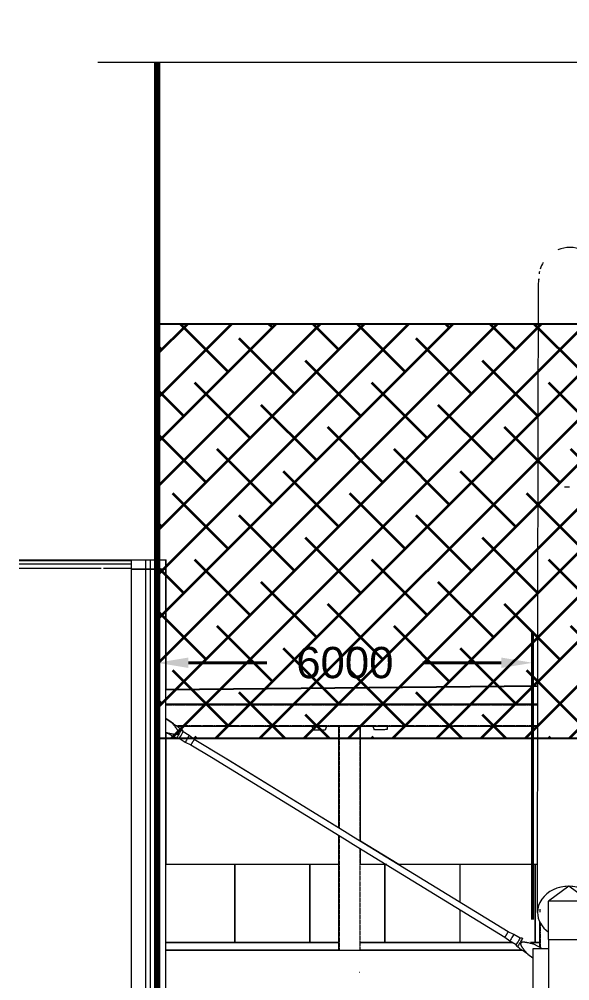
# Model space of a CAD drawing. Header units: millimetres. Extents: x 50357 to 985146, y 723188 to 1803594.
# Drawn here: x 894686 to 903487, y 777987 to 793352 of the extents above; entities that cross this region are included whole.
import ezdxf

# ---------------------------------------------------------------- set-up
doc = ezdxf.new("R2010")
doc.units = ezdxf.units.MM
doc.header["$LTSCALE"] = 3
doc.header["$MEASUREMENT"] = 0
for name, pattern in [('DASHED', [19.05, 12.7, -6.35]), ('HIDDEN', [0.375, 0.25, -0.125]), ('Member Hidden', [4.5, 2.5, -2])]:
    doc.linetypes.add(name, pattern=pattern)
doc.layers.get('Defpoints').update_dxf_attribs({"color": 32})
doc.layers.add('-Dim', color=7, linetype='Continuous', lineweight=40)
doc.layers.add('Hatch (CARR)', color=8, linetype='Continuous', lineweight=35)
doc.layers.add('-Section line', color=7, linetype='Continuous')
doc.layers.add('00-TITLEBOX', color=7, linetype='Continuous')
for name, color, linetype, lineweight, true_color in [('-Surrender line', 7, 'Continuous', 40, 0xff7575), ('A-FLOR-HRAL', 7, 'Continuous', 13, 0x6e6e6e), ('A-GENM', 7, 'Continuous', 13, 0x6e6e6e), ('E-ELEC-EQPM', 7, 'Continuous', 13, 0x6e6e6e), ('I-WALL', 7, 'Continuous', 25, 0x6e6e6e), ('S-BEAM', 7, 'Continuous', 13, 0x6e6e6e), ('S-COLS', 7, 'Continuous', 13, 0x6e6e6e)]:
    doc.layers.add(name, color=color, linetype=linetype, lineweight=lineweight, true_color=true_color)
doc.styles.get("Standard").update_dxf_attribs({"font": 'arial.ttf'})
doc.styles.add('Style-Arial', font='arial.ttf', dxfattribs={"width": 0.8, "height": 5})
doc.dimstyles.get("Standard").update_dxf_attribs({"dimtxt": 0.5, "dimasz": 0.5, "dimexe": 0.18, "dimexo": 0.0625, "dimgap": 0.09, "dimtad": 0, "dimtih": 1, "dimtoh": 1, "dimdec": 3, "dimzin": 0, "dimdsep": 46, "dimtxsty": 'Standard', "dimcen": 0.09, "dimclrd": 256, "dimclre": 256, "dimclrt": 256, "dimadec": 0, "dimazin": 0, "dimtfac": 1, "dimtdec": 3, "dimtofl": 0, "dimtmove": 0, "dimatfit": 3, "dimfxl": 1, "dimtolj": 1, "dimtzin": 0, "dimlwd": -1, "dimlwe": -1, "dimarcsym": 0})

# ---------------------------------------------------------------- blocks, each defined once
blk = doc.blocks.new('*D342')
at = {"layer": '-Dim', "transparency": 16777216}
for p, q in [((896892, 778965), (896892, 783568)), ((902892, 778965), (902892, 783568)), ((897392, 783068), (898645, 783068)), ((902392, 783068), (901139, 783068))]:
    blk.add_line(p, q, dxfattribs=at)
for points in [[(897392, 783152), (897392, 782985), (896892, 783068)], [(902392, 783152), (902392, 782985), (902892, 783068)]]:
    blk.add_solid(points, dxfattribs=at)
at = {"layer": 'Defpoints', "color": 0, "transparency": 16777216}
for p in [(902892, 783068), (896892, 778964), (902892, 778964)]:
    blk.add_point(p, dxfattribs=at)
at = {"layer": '-Dim', "transparency": 16777216, "insert": (899892, 783068), "char_height": 500, "attachment_point": 5}
blk.add_mtext('\\A1;6000', dxfattribs=at)
blk = doc.blocks.new('Square Hollow Sections-Column - SHS350x350x10-3067902-SEC C')
at = {"layer": 'S-COLS', "linetype": 'HIDDEN'}
blk.add_line((-675209, 21143), (-675209, 20744), dxfattribs=at)
blk = doc.blocks.new('Square Hollow Sections-Column - SHS350x350x10-V1-SEC C')
at = {"layer": 'S-COLS', "linetype": 'HIDDEN'}
for p, q in [((-678419, 24280), (-678419, 23781)), ((-678089, 24280), (-678089, 22446)), ((-678419, 23781), (-678419, 22648)), ((-678419, 22534), (-678419, 20700)), ((-678089, 22332), (-678089, 20700))]:
    blk.add_line(p, q, dxfattribs=at)
blk = doc.blocks.new('Square Hollow Sections - SHS 350x350x10-4859745-SEC C')
at = {"layer": 'S-BEAM'}
for p, q in [((-678190, 24630), (-681189, 24630)), ((-675245, 24630), (-678190, 24630)), ((-681014, 24280), (-678190, 24280)), ((-678190, 24280), (-675245, 24280))]:
    blk.add_line(p, q, dxfattribs=at)
at = {"layer": 'S-BEAM', "linetype": 'Member Hidden'}
for p, q in [((-681189, 24620), (-678190, 24620)), ((-678190, 24620), (-675245, 24620)), ((-681028, 24290), (-678190, 24290)), ((-678190, 24290), (-675245, 24290))]:
    blk.add_line(p, q, dxfattribs=at)
blk = doc.blocks.new('Square Hollow Sections - SHS 350x350x10-3339894-SEC C')
at = {"layer": 'S-BEAM'}
for p, q in [((-678097, 24630), (-678099, 24630)), ((-678099, 24280), (-678097, 24280))]:
    blk.add_line(p, q, dxfattribs=at)
blk = doc.blocks.new('Railing - Sabco_Joint-3422319-SEC C')
at = {"layer": 'A-FLOR-HRAL'}
for p, q in [((-672865, 22069), (-672858, 22069)), ((-672857, 22068), (-672856, 22068)), ((-672855, 22069), (-672849, 22069)), ((-672848, 22068), (-672848, 20822))]:
    blk.add_line(p, q, dxfattribs=at)
blk = doc.blocks.new('Railing - Sabco_Joint-V2-SEC C')
at = {"layer": 'A-FLOR-HRAL'}
for p, q in [((-675289, 22069), (-675289, 22068)), ((-675289, 22069), (-675288, 22069)), ((-675289, 22068), (-675289, 20822)), ((-675289, 22068), (-675288, 22068)), ((-675288, 22068), (-675288, 22069)), ((-675288, 22069), (-675288, 22069)), ((-675288, 20822), (-675288, 22068))]:
    blk.add_line(p, q, dxfattribs=at)
blk = doc.blocks.new('Railing - Sabco_Joint-V3-SEC C')
at = {"layer": 'A-FLOR-HRAL'}
for p, q in [((-676489, 22069), (-676489, 22068)), ((-676489, 22069), (-676488, 22069)), ((-676489, 22068), (-676489, 21467)), ((-676489, 22068), (-676488, 22068)), ((-676488, 22068), (-676488, 22069)), ((-676488, 22069), (-676488, 22069)), ((-676488, 21466), (-676488, 22068)), ((-676489, 21353), (-676489, 20822)), ((-676488, 20822), (-676488, 21352))]:
    blk.add_line(p, q, dxfattribs=at)
blk = doc.blocks.new('Railing - Sabco_Joint-V4-SEC C')
at = {"layer": 'A-FLOR-HRAL'}
for p, q in [((-677689, 22069), (-677689, 22068)), ((-677689, 22069), (-677688, 22069)), ((-677689, 22068), (-677689, 20822)), ((-677689, 22068), (-677688, 22068)), ((-677688, 22068), (-677688, 22069)), ((-677688, 22069), (-677688, 22069)), ((-677688, 20822), (-677688, 22068))]:
    blk.add_line(p, q, dxfattribs=at)
blk = doc.blocks.new('Railing - Sabco_Joint-V5-SEC C')
at = {"layer": 'A-FLOR-HRAL'}
for p, q in [((-678889, 22069), (-678889, 22068)), ((-678889, 22069), (-678888, 22069)), ((-678889, 22068), (-678889, 20823)), ((-678889, 22068), (-678888, 22068)), ((-678888, 22068), (-678888, 22069)), ((-678888, 22069), (-678888, 22069)), ((-678888, 20823), (-678888, 22068))]:
    blk.add_line(p, q, dxfattribs=at)
blk = doc.blocks.new('Railing - End-Caps_0070CER10-01A-1332043-SEC C')
at = {"layer": 'A-FLOR-HRAL'}
blk.add_line((-672865, 20820), (-672820, 20820), dxfattribs=at)
blk.add_ellipse((-672820, 20817), major_axis=(0, 2.5), ratio=1, start_param=5.759587, end_param=6.283185, dxfattribs=at)
blk = doc.blocks.new('Railing - Railing-3272704-SEC C')
at = {"layer": 'A-FLOR-HRAL'}
for p, q in [((-678429, 22069), (-681189, 22069)), ((-678429, 22069), (-681189, 22069)), ((-678429, 22068), (-681189, 22068)), ((-677659, 22069), (-678079, 22069)), ((-677659, 22069), (-678079, 22069)), ((-677658, 22068), (-678079, 22068)), ((-675247, 22069), (-677473, 22069)), ((-675247, 22069), (-677472, 22069)), ((-675247, 22068), (-677471, 22068)), ((-674099, 22069), (-674247, 22069)), ((-674099, 22069), (-674247, 22069)), ((-674099, 22068), (-674247, 22068)), ((-672865, 22069), (-673697, 22069)), ((-672865, 22069), (-673697, 22069)), ((-672866, 22068), (-673697, 22068)), ((-672865, 22069), (-672866, 22068)), ((-672866, 22068), (-672866, 21332)), ((-672859, 22069), (-672865, 22069)), ((-672858, 22068), (-672859, 22069)), ((-672856, 22069), (-672859, 22069)), ((-672859, 22069), (-672858, 22068)), ((-672858, 22069), (-672857, 22068)), ((-672856, 22069), (-672858, 22069)), ((-672857, 22068), (-672858, 22069)), ((-672857, 22068), (-672858, 22068)), ((-672858, 22068), (-672857, 22068)), ((-672856, 22069), (-672857, 22068)), ((-672857, 22068), (-672856, 22069)), ((-672849, 22069), (-672856, 22069)), ((-672848, 22068), (-672849, 22069)), ((-672848, 22069), (-672847, 22068)), ((-672848, 20820), (-672848, 22068)), ((-672848, 22068), (-672847, 22068)), ((-672847, 22068), (-672847, 20822)), ((-678429, 20823), (-681189, 20823)), ((-678429, 20823), (-681189, 20823)), ((-678429, 20822), (-681189, 20822)), ((-678429, 20820), (-681189, 20820)), ((-678429, 20820), (-681189, 20820)), ((-675645, 20823), (-678079, 20823)), ((-675645, 20823), (-678079, 20823)), ((-675645, 20822), (-678079, 20822)), ((-675640, 20820), (-678079, 20820)), ((-675641, 20820), (-678079, 20820)), ((-675219, 20823), (-675359, 20823)), ((-675219, 20823), (-675359, 20823)), ((-675219, 20822), (-675359, 20822)), ((-675219, 20820), (-675354, 20820)), ((-675219, 20820), (-675354, 20820)), ((-674099, 20823), (-674423, 20823)), ((-674099, 20823), (-674423, 20823)), ((-674099, 20822), (-674423, 20822)), ((-674099, 20820), (-674423, 20820)), ((-674099, 20820), (-674423, 20820)), ((-672947, 20823), (-673697, 20823)), ((-672947, 20823), (-673697, 20823)), ((-672947, 20822), (-673697, 20822)), ((-672947, 20820), (-673697, 20820)), ((-672947, 20820), (-673697, 20820)), ((-672846, 20823), (-672848, 20823)), ((-672848, 20822), (-672848, 20820)), ((-672847, 20815), (-672848, 20815)), ((-672846, 20823), (-672847, 20823)), ((-672839, 20822), (-672847, 20823)), ((-672847, 20811), (-672847, 20811)), ((-672836, 20820), (-672839, 20820)), ((-672839, 20820), (-672837, 20820)), ((-672839, 20820), (-672838, 20820)), ((-672837, 20820), (-672836, 20820)), ((-672819, 20820), (-672820, 20820)), ((-678429, 20701), (-681189, 20701)), ((-675496, 20701), (-678079, 20701))]:
    blk.add_line(p, q, dxfattribs=at)
for centre, major_axis, start_param, end_param in [((-672847, 20822), (0, 1.19), 6.061786, 7.853982), ((-672840, 20820), (0, 2.78), 4.809213, 6.130164), ((-672820, 20817), (0, 2.5), 5.759587, 6.021386)]:
    blk.add_ellipse(centre, major_axis=major_axis, ratio=1, start_param=start_param, end_param=end_param, dxfattribs=at)
blk.add_open_spline([(-672838, 20822), (-672838, 20822), (-672838, 20822), (-672837, 20822), (-672837, 20822), (-672837, 20822), (-672837, 20821), (-672836, 20821), (-672836, 20821), (-672836, 20820), (-672836, 20820)], degree=3, knots=[0, 0, 0, 0, 0.166667, 0.333333, 0.416667, 0.5, 0.583333, 0.666667, 0.833333, 1, 1, 1, 1], dxfattribs=at)
blk.add_open_spline([(-672819, 20820), (-672819, 20820), (-672819, 20820), (-672819, 20820)], degree=3, dxfattribs=at)
for name, p in [('Railing - Sabco_Joint-V5-SEC C', (-1200, 0)), ('Railing - Sabco_Joint-V5-SEC C', (0, 0)), ('Railing - Sabco_Joint-V4-SEC C', (0, 0)), ('Railing - Sabco_Joint-V3-SEC C', (0, 0)), ('Railing - Sabco_Joint-V2-SEC C', (0, 0)), ('Railing - Sabco_Joint-3422319-SEC C', (0, 0)), ('Railing - End-Caps_0070CER10-01A-1332043-SEC C', (0, 0))]:
    blk.add_blockref(name, p)
blk = doc.blocks.new('Arch Built-up Joint_Modified - ARCH JOINT BUILT-UP BOX-5159341-SEC C')
at = {"layer": 'A-GENM'}
for p, q in [((-674748, 21723), (-675073, 21482)), ((-674423, 21482), (-674748, 21723)), ((-675074, 20873), (-675073, 21482)), ((-674423, 21482), (-675073, 21482)), ((-674791, 21482), (-675073, 21482)), ((-674706, 21482), (-674791, 21482)), ((-674423, 21482), (-674706, 21482)), ((-674423, 21482), (-674424, 20873)), ((-674424, 20839), (-674423, 21420)), ((-674423, 21420), (-674423, 21482)), ((-674423, 21420), (-674423, 21482)), ((-674423, 21420), (-674423, 21206)), ((-675213, 21356), (-675213, 21308)), ((-674423, 21206), (-674424, 20725)), ((-674283, 21308), (-674283, 21355)), ((-674423, 21164), (-674423, 20950)), ((-674423, 20943), (-674423, 20950)), ((-674423, 20943), (-674423, 20950)), ((-674423, 20950), (-674423, 20725)), ((-675074, 20873), (-674792, 20873)), ((-674792, 20873), (-674707, 20873)), ((-674707, 20873), (-674424, 20873)), ((-674424, 20814), (-674424, 20839)), ((-674424, 20814), (-674424, 20648)), ((-675074, 20725), (-675323, 20725)), ((-674099, 20725), (-674424, 20725)), ((-673249, 20725), (-673699, 20725)), ((-674424, 20201), (-674424, 20089)), ((-675323, 20025), (-675074, 20025)), ((-674424, 20047), (-674424, 20089)), ((-674424, 20025), (-674099, 20025)), ((-674424, 20025), (-674424, 19934)), ((-674424, 20025), (-674424, 19903)), ((-673699, 20025), (-673249, 20025)), ((-674424, 19878), (-674424, 19934)), ((-675074, 19775), (-674424, 19775))]:
    blk.add_line(p, q, dxfattribs=at)
for centre, major_axis, ratio, start_param, end_param in [((-674748, 21308), (-500, 0), 0.829418, 4.713334, 5.109391), ((-674748, 21308), (-500, 0), 0.829418, 4.317274, 4.713334), ((-675074, 20375), (0, 600), 0.000528, 0.592731, 3.163125), ((-674424, 20375), (0, 600), 0.000528, 0.592731, 3.734324), ((-675323, 20375), (0, 350), 0.000528, 0.592731, 3.179925), ((-675323, 20375), (0, 350), 0.000528, 0, 0.592731), ((-674424, 20375), (0, 350), 0.000528, 0.534727, 0.592731), ((-674424, 20375), (0, 350), 0.000528, 0.592731, 0.646471), ((-674424, 20375), (0, 350), 0.000528, 0.649254, 0.677719), ((-673249, 20375), (0, 350), 0.000528, 0.898058, 0.989142), ((-673249, 20375), (0, 350), 0.000528, 6.225716, 6.348203), ((-673249, 20375), (0, 350), 0.000528, 0.158771, 0.249813), ((-673249, 20375), (0, 350), 0.000528, 0.343543, 0.434624), ((-673249, 20375), (0, 350), 0.000528, 0.528279, 0.592731), ((-673249, 20375), (0, 350), 0.000528, 0.592731, 0.61945), ((-673249, 20375), (0, 350), 0.000528, 0.708358, 0.80429), ((-673249, 20375), (0, 350), 0.000528, 1.082301, 1.174005), ((-673249, 20375), (0, 350), 0.000528, 1.266927, 1.358876), ((-673249, 20375), (0, 350), 0.000528, 1.451538, 1.543754), ((-673249, 20375), (0, 350), 0.000528, 1.636141, 1.728635), ((-673249, 20375), (0, 350), 0.000528, 1.820742, 1.913517), ((-674424, 20375), (0, 350), 0.000528, 2.092038, 2.119045), ((-674424, 20375), (0, 350), 0.000528, 2.131629, 2.235017), ((-673249, 20375), (0, 350), 0.000528, 2.005348, 2.098397), ((-673249, 20375), (0, 350), 0.000528, 2.189966, 2.283272), ((-673249, 20375), (0, 350), 0.000528, 2.374602, 2.468139), ((-673249, 20375), (0, 350), 0.000528, 2.559261, 2.652997), ((-673249, 20375), (0, 350), 0.000528, 2.743949, 2.837843), ((-673249, 20375), (0, 350), 0.000528, 2.928668, 2.995126), ((-673249, 20375), (0, 350), 0.000528, 3.082548, 3.179925), ((-674424, 20375), (0, 550), 0.000528, 2.610257, 3.68028)]:
    blk.add_ellipse(centre, major_axis=major_axis, ratio=ratio, start_param=start_param, end_param=end_param, dxfattribs=at)
blk = doc.blocks.new('Circular Hollow Sections - A1_CHS Ø 1000x25 THK-5164246-SEC C')
at = {"layer": 'S-BEAM', "flags": 128}
for points in [[(-675235, 30626), (-675234, 30828), (-675233, 31124), (-675232, 31322), (-675230, 31420), (-675230, 31431)], [(-674230, 31415), (-674231, 31369), (-674233, 31208), (-674234, 30948), (-674235, 30626)], [(-675236, 30379), (-675236, 30434), (-675235, 30626)], [(-674235, 30626), (-674235, 30590), (-674236, 30523)], [(-675242, 26994), (-675242, 27017), (-675241, 27890), (-675240, 28669), (-675238, 29354), (-675237, 29942), (-675236, 30379)], [(-674236, 30214), (-674237, 30133), (-674238, 29580), (-674239, 28931), (-674240, 28186), (-674241, 28148)], [(-674241, 27644), (-674242, 27347), (-674242, 26994)], [(-675245, 24202), (-675245, 24997), (-675243, 26053), (-675242, 26994)], [(-674242, 26994), (-674243, 26416), (-674244, 25393), (-674245, 24281), (-674245, 24210)], [(-675248, 21305), (-675247, 22621), (-675246, 23853), (-675245, 24202)], [(-674245, 24210), (-674247, 23082), (-674248, 21796), (-674248, 21305)]]:
    blk.add_lwpolyline(points, dxfattribs=at)
at = {"layer": 'S-BEAM'}
for centre, major_axis, ratio, start_param, end_param in [((-674730, 31431), (-497, 53), 0.999987, 4.426721, 5.212119), ((-674748, 21305), (-500, 0), 0.836664, 3.142575, 6.284168), ((-674748, 21305), (-500, 0), 0.836664, 0.000983, 0.861757), ((-674748, 21305), (-500, 0), 0.836664, 2.279087, 3.142575)]:
    blk.add_ellipse(centre, major_axis=major_axis, ratio=ratio, start_param=start_param, end_param=end_param, dxfattribs=at)
blk = doc.blocks.new('Circular Hollow Sections - A1_CHS Ø 1000x25 THK-3673435-SEC C')
at = {"layer": 'S-BEAM'}
for p, q in [((-675230, 31431), (-675229, 31411)), ((-674224, 30626), (-674225, 30859)), ((-674221, 29498), (-674221, 29639))]:
    blk.add_line(p, q, dxfattribs=at)
at = {"layer": 'S-BEAM', "flags": 128}
blk.add_lwpolyline([(-674224, 30523), (-674224, 30623), (-674224, 30626)], dxfattribs=at)
at = {"layer": 'S-BEAM'}
for start_param, end_param in [(2.202401, 2.438021), (0.160366, 0.238906), (2.516561, 2.5951)]:
    blk.add_ellipse((-674730, 31431), major_axis=(463, 190), ratio=0.999999, start_param=start_param, end_param=end_param, dxfattribs=at)
blk = doc.blocks.new('Hanger Node - Hanger Node-559540-SEC C')
at = {"layer": 'A-GENM'}
for p, q in [((-680911, 24193), (-680926, 24220)), ((-680815, 24130), (-680913, 24190)), ((-680735, 24069), (-680815, 24130)), ((-680980, 24085), (-680978, 24085)), ((-680789, 23985), (-680788, 23984))]:
    blk.add_line(p, q, dxfattribs=at)
for centre, major_axis, start_param, end_param in [((-680976, 24158), (44.4, 72.5), 0.359714, 0.39654), ((-680945, 24139), (33.1, 54), 0.000281, 0.367756), ((-680846, 24079), (31.3, 51.2), 0.000281, 0.121385), ((-680945, 24139), (33.1, 54), 2.898808, 3.141858)]:
    blk.add_ellipse(centre, major_axis=major_axis, ratio=0.000459, start_param=start_param, end_param=end_param, dxfattribs=at)
for points in [[(-681011, 24280), (-681008, 24278), (-681004, 24275), (-681001, 24273)], [(-680968, 24249), (-680962, 24245), (-680951, 24238), (-680940, 24230), (-680935, 24226)]]:
    blk.add_open_spline(points, degree=3, dxfattribs=at)
for points, knots in [([(-681001, 24273), (-680995, 24269), (-680984, 24261), (-680973, 24253), (-680968, 24249)], [0.6, 0.6, 0.6, 0.6, 0.7, 0.7999994, 0.7999994, 0.7999994, 0.7999994]), ([(-680935, 24226), (-680933, 24225), (-680931, 24223), (-680930, 24222), (-680928, 24221), (-680927, 24221), (-680926, 24220), (-680926, 24220), (-680926, 24220)], [0, 0, 0, 0, 0.333333, 0.416667, 0.5, 0.666667, 0.833333, 1, 1, 1, 1])]:
    blk.add_open_spline(points, degree=3, knots=knots, dxfattribs=at)
blk = doc.blocks.new('Circular Hollow Sections - CHS Ø 100x3 THK-3873143-SEC C')
at = {"layer": 'S-BEAM'}
for p, q in [((-680191, 23736), (-680735, 24069)), ((-678429, 22657), (-680191, 23736)), ((-677468, 22069), (-678077, 22442))]:
    blk.add_line(p, q, dxfattribs=at)
blk.add_ellipse((-680761, 24026), major_axis=(26.1, 42.6), ratio=0.000459, start_param=0, end_param=0.224681, dxfattribs=at)
blk = doc.blocks.new('Hanger Node - Hanger Node-V35-SEC C')
at = {"layer": 'A-GENM'}
for p, q in [((-681104, 24344), (-681189, 24404)), ((-681189, 24404), (-681104, 24344)), ((-680914, 24193), (-680929, 24220)), ((-680818, 24130), (-680916, 24190)), ((-680738, 24069), (-680818, 24130)), ((-681011, 24085), (-680980, 24085)), ((-680978, 24087), (-680880, 24027)), ((-680880, 24027), (-680790, 23984))]:
    blk.add_line(p, q, dxfattribs=at)
for centre, major_axis, start_param, end_param in [((-680979, 24158), (44.4, 72.5), 0.359714, 2.782441), ((-680947, 24139), (33.1, 54), 0.000281, 3.141858), ((-680849, 24079), (31.3, 51.2), 0.000281, 3.141593), ((-680764, 24026), (26.1, 42.6), 2.577195, 2.693075), ((-680764, 24026), (26.1, 42.6), 2.12966, 2.358565), ((-680764, 24026), (26.1, 42.6), 1.682321, 1.908632), ((-680764, 24026), (26.1, 42.6), 1.23489, 1.458466), ((-680764, 24026), (26.1, 42.6), 0.787095, 1.008663), ((-680764, 24026), (26.1, 42.6), 0.44908, 0.559423)]:
    blk.add_ellipse(centre, major_axis=major_axis, ratio=0.000459, start_param=start_param, end_param=end_param, dxfattribs=at)
for points, knots in [([(-681189, 24182), (-681184, 24180), (-681169, 24176), (-681145, 24170), (-681122, 24165), (-681103, 24161), (-681091, 24159), (-681081, 24157), (-681074, 24156), (-681068, 24155), (-681064, 24154), (-681060, 24154), (-681056, 24154), (-681051, 24153), (-681045, 24153), (-681039, 24152), (-681035, 24152), (-681033, 24152), (-681031, 24152), (-681029, 24152), (-681027, 24152), (-681023, 24152), (-681020, 24153), (-681014, 24153), (-681010, 24154), (-681006, 24155), (-681004, 24156), (-681002, 24157), (-681001, 24158), (-680999, 24159), (-680997, 24161), (-680995, 24164), (-680993, 24167), (-680991, 24170), (-680990, 24173), (-680989, 24176), (-680989, 24178), (-680988, 24180), (-680988, 24181), (-680988, 24183), (-680989, 24187), (-680991, 24192), (-680993, 24197), (-680994, 24200), (-680996, 24203), (-680997, 24205), (-680997, 24207), (-680998, 24209), (-680999, 24211), (-681001, 24215), (-681004, 24220), (-681008, 24225), (-681010, 24229), (-681012, 24232), (-681014, 24235), (-681017, 24239), (-681020, 24244), (-681025, 24250), (-681031, 24258), (-681038, 24267), (-681050, 24282), (-681066, 24301), (-681085, 24323), (-681098, 24337), (-681104, 24344)], [0.0296375, 0.0296375, 0.0296375, 0.0296375, 0.0666667, 0.1333333, 0.2, 0.2333333, 0.2666667, 0.2833333, 0.3, 0.3166667, 0.325, 0.3333333, 0.3416667, 0.35, 0.3666667, 0.3833333, 0.3916667, 0.3958333, 0.4, 0.4041667, 0.4083333, 0.4166667, 0.425, 0.4333333, 0.45, 0.4583333, 0.4625, 0.4666667, 0.4708333, 0.475, 0.4833333, 0.4916667, 0.5, 0.5083333, 0.5166667, 0.525, 0.5291667, 0.5333333, 0.5375, 0.5416667, 0.55, 0.5666667, 0.575, 0.5833333, 0.5916667, 0.5958333, 0.6, 0.6041667, 0.6083333, 0.6166667, 0.6333333, 0.65, 0.6583333, 0.6666667, 0.675, 0.6833333, 0.7, 0.7166667, 0.7333333, 0.7666667, 0.8, 0.8666667, 0.9333333, 1, 1, 1, 1]), ([(-681104, 24344), (-681093, 24336), (-681070, 24320), (-681042, 24300), (-681020, 24285), (-681003, 24273), (-680987, 24261), (-680976, 24253), (-680970, 24249)], [0, 0, 0, 0, 0.2, 0.4, 0.5, 0.6, 0.7, 0.7999994, 0.7999994, 0.7999994, 0.7999994]), ([(-681021, 24090), (-681026, 24093), (-681038, 24100), (-681056, 24109), (-681074, 24118), (-681092, 24128), (-681110, 24137), (-681135, 24150), (-681161, 24164), (-681181, 24174), (-681189, 24178)], [0, 0, 0, 0, 0.1, 0.2, 0.3, 0.4, 0.5, 0.6, 0.8, 0.9317882, 0.9317882, 0.9317882, 0.9317882]), ([(-680938, 24226), (-680936, 24225), (-680934, 24223), (-680932, 24222), (-680931, 24221), (-680930, 24221), (-680929, 24220), (-680929, 24220), (-680929, 24220)], [0, 0, 0, 0, 0.333333, 0.416667, 0.5, 0.666667, 0.833333, 1, 1, 1, 1]), ([(-681011, 24085), (-681011, 24085), (-681011, 24086), (-681012, 24086), (-681013, 24087), (-681015, 24087), (-681017, 24088), (-681019, 24089), (-681021, 24090)], [0.000038, 0.000038, 0.000038, 0.000038, 0.1666667, 0.3333333, 0.5, 0.5833333, 0.6666667, 1, 1, 1, 1])]:
    blk.add_open_spline(points, degree=3, knots=knots, dxfattribs=at)
for points in [[(-681070, 24320), (-681082, 24328), (-681093, 24336), (-681104, 24344)], [(-680970, 24249), (-680965, 24245), (-680954, 24238), (-680943, 24230), (-680938, 24226)]]:
    blk.add_open_spline(points, degree=3, dxfattribs=at)
blk = doc.blocks.new('Hanger Node - Hanger Node-V36-SEC C')
at = {"layer": 'A-GENM'}
for p, q in [((-675770, 20911), (-675690, 20850)), ((-675628, 20953), (-675718, 20996)), ((-675529, 20893), (-675628, 20953)), ((-675690, 20850), (-675592, 20790)), ((-675594, 20787), (-675579, 20760)), ((-675497, 20895), (-675528, 20895)), ((-675172, 20725), (-675306, 20795)), ((-675404, 20636), (-675323, 20579))]:
    blk.add_line(p, q, dxfattribs=at)
for centre, major_axis, start_param, end_param in [((-675744, 20954), (26.1, 42.6), 2.582732, 2.693075), ((-675744, 20954), (26.1, 42.6), 2.133492, 2.334876), ((-675744, 20954), (26.1, 42.6), 1.683689, 1.907265), ((-675744, 20954), (26.1, 42.6), 1.233523, 1.459833), ((-675744, 20954), (26.1, 42.6), 0.783263, 1.012495), ((-675744, 20954), (26.1, 42.6), 0.44908, 0.56496), ((-675659, 20901), (31.3, 51.2), 0.000281, 3.141547), ((-675561, 20841), (33.1, 54), 0.000281, 3.141328), ((-675529, 20822), (44.4, 72.5), 0.359714, 2.782441)]:
    blk.add_ellipse(centre, major_axis=major_axis, ratio=0.000459, start_param=start_param, end_param=end_param, dxfattribs=at)
for points, knots in [([(-675404, 20636), (-675415, 20644), (-675438, 20660), (-675466, 20680), (-675488, 20695), (-675505, 20707), (-675521, 20719), (-675538, 20731), (-675554, 20742), (-675565, 20750), (-675570, 20754)], [0, 0, 0, 0, 0.2, 0.4, 0.5, 0.6, 0.7, 0.8, 0.9, 1, 1, 1, 1]), ([(-675306, 20795), (-675316, 20798), (-675334, 20803), (-675363, 20810), (-675386, 20815), (-675405, 20819), (-675417, 20821), (-675427, 20823), (-675434, 20824), (-675440, 20825), (-675444, 20826), (-675448, 20826), (-675452, 20826), (-675456, 20827), (-675463, 20827), (-675469, 20828), (-675473, 20828), (-675475, 20828), (-675477, 20828), (-675479, 20828), (-675481, 20828), (-675484, 20828), (-675488, 20827), (-675494, 20827), (-675498, 20826), (-675502, 20825), (-675504, 20824), (-675506, 20823), (-675507, 20822), (-675509, 20821), (-675511, 20819), (-675513, 20816), (-675515, 20813), (-675517, 20810), (-675518, 20807), (-675519, 20804), (-675519, 20802), (-675520, 20800), (-675520, 20799), (-675520, 20797), (-675519, 20793), (-675517, 20788), (-675515, 20783), (-675514, 20780), (-675512, 20777), (-675511, 20775), (-675511, 20773), (-675510, 20771), (-675509, 20769), (-675507, 20765), (-675504, 20760), (-675500, 20755), (-675498, 20751), (-675496, 20748), (-675494, 20745), (-675491, 20741), (-675488, 20736), (-675483, 20730), (-675477, 20722), (-675470, 20713), (-675458, 20698), (-675442, 20679), (-675423, 20657), (-675410, 20643), (-675404, 20636)], [0, 0, 0, 0, 0.066667, 0.133333, 0.2, 0.233333, 0.266667, 0.283333, 0.3, 0.316667, 0.325, 0.333333, 0.341667, 0.35, 0.366667, 0.383333, 0.391667, 0.395833, 0.4, 0.404167, 0.408333, 0.416667, 0.425, 0.433333, 0.45, 0.458333, 0.4625, 0.466667, 0.470833, 0.475, 0.483333, 0.491667, 0.5, 0.508333, 0.516667, 0.525, 0.529167, 0.533333, 0.5375, 0.541667, 0.55, 0.566667, 0.575, 0.583333, 0.591667, 0.595833, 0.6, 0.604167, 0.608333, 0.616667, 0.633333, 0.65, 0.658333, 0.666667, 0.675, 0.683333, 0.7, 0.716667, 0.733333, 0.766667, 0.8, 0.866667, 0.933333, 1, 1, 1, 1]), ([(-675497, 20895), (-675497, 20895), (-675496, 20894), (-675496, 20894), (-675494, 20893), (-675493, 20893), (-675491, 20892), (-675489, 20891), (-675487, 20890)], [0, 0, 0, 0, 0.166667, 0.333333, 0.5, 0.583333, 0.666667, 1, 1, 1, 1])]:
    blk.add_open_spline(points, degree=3, knots=knots, dxfattribs=at)
for points in [[(-675379, 20833), (-675379, 20833), (-675379, 20833), (-675379, 20833)], [(-675327, 20806), (-675328, 20806), (-675328, 20806), (-675328, 20807)]]:
    blk.add_open_spline(points, degree=3, dxfattribs=at)
blk = doc.blocks.new('Circular Hollow Sections - CHS Ø 100x3 THK-V37-SEC C')
at = {"layer": 'S-BEAM'}
for p, q in [((-680790, 23984), (-680461, 23783)), ((-680270, 23783), (-680738, 24069)), ((-680461, 23783), (-678337, 22482)), ((-678337, 22599), (-680270, 23783)), ((-678190, 22509), (-678337, 22599)), ((-678337, 22482), (-678190, 22392)), ((-675718, 20996), (-678190, 22509)), ((-678190, 22392), (-675770, 20911))]:
    blk.add_line(p, q, dxfattribs=at)
for centre, start_param, end_param in [((-680764, 24026), 2.781517, 3.141593), ((-680764, 24026), 2.357917, 2.58094), ((-680764, 24026), 2.036791, 2.133539), ((-680764, 24026), 1.906212, 2.011531), ((-680764, 24026), 1.571077, 1.686193), ((-680764, 24026), 1.455961, 1.571077), ((-680764, 24026), 1.005944, 1.238612), ((-680764, 24026), 0.556402, 0.790556), ((-680764, 24026), 0, 0.341877), ((-675744, 20954), 2.800277, 3.141593), ((-675744, 20954), 2.336375, 2.585752), ((-675744, 20954), 1.903543, 2.136211), ((-675744, 20954), 1.571077, 1.686194), ((-675744, 20954), 1.455962, 1.571077), ((-675744, 20954), 1.008615, 1.235942), ((-675744, 20954), 0.561215, 0.785744), ((-675744, 20954), 0, 0.335877)]:
    blk.add_ellipse(centre, major_axis=(26.1, 42.6), ratio=0.000459, start_param=start_param, end_param=end_param, dxfattribs=at)
blk = doc.blocks.new('Aluminum Louvers FL - Aluminum Louvers FL-3941679-SEC C')
at = {"layer": 'A-GENM'}
for p, q in [((-681189, 26790), (-681185, 26790)), ((-681185, 24863), (-681185, 26790)), ((-681185, 24008), (-681185, 24176)), ((-681185, 23703), (-681185, 24008)), ((-681185, 22069), (-681185, 23703)), ((-681185, 17039), (-681185, 20050)), ((-681185, 16600), (-681185, 17039)), ((-681185, 12429), (-681185, 16600)), ((-681591, 11450), (-681591, 11550)), ((-681185, 11450), (-681185, 11500))]:
    blk.add_line(p, q, dxfattribs=at)
blk = doc.blocks.new('Aluminum Louvers FSS - Aluminum Louvers FSS-4001149-SEC C')
at = {"layer": 'A-GENM'}
for p, q in [((-681739, 11550), (-681739, 26790)), ((-681739, 26790), (-681711, 26790)), ((-681711, 26790), (-681683, 26790)), ((-681683, 26790), (-681577, 26790)), ((-681577, 26790), (-681509, 26790)), ((-681509, 11550), (-681509, 26790)), ((-681509, 26790), (-681490, 26790)), ((-681490, 26790), (-681434, 26790)), ((-681434, 11550), (-681434, 26790)), ((-681434, 26790), (-681391, 26790)), ((-681390, 26790), (-681339, 26790)), ((-681339, 26790), (-681224, 26790)), ((-681224, 26790), (-681189, 26790)), ((-681189, 24008), (-681189, 26790)), ((-681189, 23789), (-681189, 24008)), ((-681189, 17039), (-681189, 23789)), ((-681189, 16600), (-681189, 17039)), ((-681189, 11550), (-681189, 16600)), ((-681711, 11550), (-681739, 11550)), ((-681683, 11550), (-681711, 11550)), ((-681577, 11550), (-681683, 11550)), ((-681509, 11550), (-681577, 11550)), ((-681490, 11550), (-681509, 11550)), ((-681434, 11550), (-681490, 11550)), ((-681339, 11550), (-681434, 11550)), ((-681224, 11550), (-681339, 11550)), ((-681189, 11550), (-681224, 11550))]:
    blk.add_line(p, q, dxfattribs=at)
blk = doc.blocks.new('Aluminum Louvers_Cap Vert - Aluminum Louvers_Cap Vert-4041139-SEC C')
at = {"layer": 'A-GENM'}
for p, q in [((-683534, 26940), (-681391, 26940)), ((-683534, 26939), (-681739, 26939)), ((-683534, 26927), (-681739, 26927)), ((-681391, 26940), (-681372, 26940)), ((-681372, 26940), (-681373, 26939)), ((-681739, 26868), (-683534, 26868)), ((-683534, 26803), (-682222, 26803)), ((-682189, 26803), (-681739, 26803))]:
    blk.add_line(p, q, dxfattribs=at)
blk = doc.blocks.new('Aluminum Louvers_Top Solid - Aluminum Louvers_Top Solid-4215896-SEC C')
at = {"layer": 'A-GENM'}
for p, q in [((-681739, 26939), (-681711, 26939)), ((-681739, 26790), (-681739, 26939)), ((-681711, 26939), (-681683, 26939)), ((-681683, 26939), (-681577, 26939)), ((-681577, 26939), (-681509, 26939)), ((-681509, 26790), (-681509, 26939)), ((-681509, 26939), (-681490, 26939)), ((-681490, 26939), (-681434, 26939)), ((-681434, 26790), (-681434, 26939)), ((-681434, 26939), (-681391, 26939)), ((-681391, 26939), (-681339, 26939)), ((-681339, 26939), (-681224, 26939)), ((-681224, 26939), (-681189, 26939)), ((-681189, 26790), (-681189, 26939)), ((-681189, 26939), (-681185, 26939)), ((-681185, 26790), (-681185, 26939)), ((-681711, 26790), (-681739, 26790)), ((-681683, 26790), (-681711, 26790)), ((-681577, 26790), (-681683, 26790)), ((-681509, 26790), (-681577, 26790)), ((-681490, 26790), (-681509, 26790)), ((-681434, 26790), (-681490, 26790)), ((-681391, 26790), (-681434, 26790)), ((-681339, 26790), (-681390, 26790)), ((-681224, 26790), (-681339, 26790)), ((-681194, 26790), (-681224, 26790)), ((-681189, 26790), (-681194, 26790)), ((-681185, 26790), (-681189, 26790))]:
    blk.add_line(p, q, dxfattribs=at)
blk = doc.blocks.new('Single Downlight - Single Downlight-4739568-SEC C')
at = {"layer": 'E-ELEC-EQPM'}
for p, q in [((-677880, 24280), (-677858, 24223)), ((-677654, 24280), (-677653, 24225))]:
    blk.add_line(p, q, dxfattribs=at)
for start_param, end_param in [(1.571335, 3.314523), (6.109191, 7.85452)]:
    blk.add_ellipse((-677755, 24224), major_axis=(102, 1), ratio=0.000005, start_param=start_param, end_param=end_param, dxfattribs=at)
blk = doc.blocks.new('Single Downlight - Single Downlight-V41-SEC C')
at = {"layer": 'E-ELEC-EQPM'}
for p, q in [((-678849, 24280), (-678848, 24217)), ((-678621, 24280), (-678643, 24219))]:
    blk.add_line(p, q, dxfattribs=at)
for start_param, end_param in [(1.571335, 3.141593), (3.141593, 3.314523), (1.222269, 1.571335), (6.109191, 7.505454)]:
    blk.add_ellipse((-678745, 24218), major_axis=(102, 1), ratio=0.000005, start_param=start_param, end_param=end_param, dxfattribs=at)
blk = doc.blocks.new('Hanger Joint - Hanger Joint-5090505-SEC C')
at = {"layer": 'A-GENM'}
blk.add_line((-674736, 28102), (-674816, 28098), dxfattribs=at)

msp = doc.modelspace()

# ---------------------------------------------------------------- hatches: boundary and pattern name
at = {"layer": 'Hatch (CARR)'}
h = msp.add_hatch(dxfattribs=at)
h.set_pattern_fill('ANSI38', color=256, scale=4000)
h.paths.add_polyline_path([(919608.1395, 781862.2766), (919608.1395, 788480.2785), (896892.0362, 788480.2785), (896892.0362, 781862.2766)])

# ---------------------------------------------------------------- linework, layer by layer
at = {"layer": '-Surrender line', "linetype": 'DASHED', "const_width": 100}
msp.add_lwpolyline([(896892.0362, 766581.7348), (896892.0362, 792665.067)], dxfattribs=at)
at = {"linetype": 'Continuous', "lineweight": 0, "ltscale": 2, "flags": 128}
msp.add_lwpolyline([(895942.6843, 792665.067), (907073.5022, 792665.067), (907323.5022, 791978.1976), (907823.5022, 793351.9364), (908073.5022, 792665.067), (920546.2175, 792665.067)], dxfattribs=at)
at = {"layer": '00-TITLEBOX'}
msp.add_lwpolyline([(919608.1395, 781862.2766), (919608.1395, 788480.2785), (896892.0362, 788480.2785), (896892.0362, 781862.2766)], close=True, dxfattribs=at)
at = {"layer": 'I-WALL'}
for p, q in [((902975.9071, 782696.66), (897031.5717, 782637.6892)), ((897031.5717, 782404.6127), (902975.5957, 782404.6127))]:
    msp.add_line(p, q, dxfattribs=at)
at = {"layer": 'S-BEAM'}
for p, q in [((897031.5717, 778474.6127), (899885.253, 778474.6127)), ((899885.391, 778474.6127), (902726.3852, 778474.6127)), ((900121.9592, 778124.6127), (900123.9886, 778124.6127))]:
    msp.add_line(p, q, dxfattribs=at)
at = {"layer": 'S-COLS'}
for p, q in [((899791.7547, 782054.6127), (899791.7547, 780428.8573)), ((900141.7547, 782054.6127), (899791.7547, 782054.6127)), ((900141.9215, 780214.4973), (900141.9215, 782054.6127)), ((900144.1931, 780213.1067), (900144.1931, 782054.6127)), ((899791.7547, 780314.0379), (899791.7547, 778474.6127)), ((900141.9215, 779843.4127), (900141.9215, 780100.1874)), ((900144.1931, 779843.4127), (900144.1931, 780098.7968)), ((903001.7542, 778939.6088), (903001.7542, 778523.897)), ((899811.7439, 778474.6127), (899885.253, 778474.6127)), ((899885.391, 778474.6127), (900121.7439, 778474.6127))]:
    msp.add_line(p, q, dxfattribs=at)

# ---------------------------------------------------------------- block references
at = {"layer": 'A-FLOR-HRAL'}
msp.add_blockref('Railing - Railing-3272704-SEC C', (1578220.6286, 757774.6127), dxfattribs=at)
at = {"layer": 'A-GENM'}
for name in ['Hanger Joint - Hanger Joint-5090505-SEC C', 'Aluminum Louvers_Cap Vert - Aluminum Louvers_Cap Vert-4041139-SEC C', 'Aluminum Louvers_Top Solid - Aluminum Louvers_Top Solid-4215896-SEC C', 'Aluminum Louvers FSS - Aluminum Louvers FSS-4001149-SEC C', 'Aluminum Louvers FL - Aluminum Louvers FL-3941679-SEC C', 'Hanger Node - Hanger Node-V35-SEC C', 'Hanger Node - Hanger Node-559540-SEC C', 'Arch Built-up Joint_Modified - ARCH JOINT BUILT-UP BOX-5159341-SEC C', 'Hanger Node - Hanger Node-V36-SEC C']:
    msp.add_blockref(name, (1578220.6286, 757774.6127), dxfattribs=at)
at = {"layer": 'E-ELEC-EQPM'}
for name in ['Single Downlight - Single Downlight-V41-SEC C', 'Single Downlight - Single Downlight-4739568-SEC C']:
    msp.add_blockref(name, (1578220.6286, 757774.6127), dxfattribs=at)
at = {"layer": 'S-BEAM'}
for name in ['Circular Hollow Sections - A1_CHS Ø 1000x25 THK-5164246-SEC C', 'Circular Hollow Sections - A1_CHS Ø 1000x25 THK-3673435-SEC C', 'Square Hollow Sections - SHS 350x350x10-4859745-SEC C', 'Square Hollow Sections - SHS 350x350x10-3339894-SEC C', 'Circular Hollow Sections - CHS Ø 100x3 THK-V37-SEC C', 'Circular Hollow Sections - CHS Ø 100x3 THK-3873143-SEC C']:
    msp.add_blockref(name, (1578220.6286, 757774.6127), dxfattribs=at)
at = {"layer": 'S-COLS', "linetype": 'HIDDEN'}
for name in ['Square Hollow Sections-Column - SHS350x350x10-V1-SEC C', 'Square Hollow Sections-Column - SHS350x350x10-3067902-SEC C']:
    msp.add_blockref(name, (1578220.6286, 757774.6127), dxfattribs=at)

# ---------------------------------------------------------------- texts
at = {"layer": '-Section line', "linetype": 'Continuous', "lineweight": 13, "insert": (901889.5972, 791839.2221), "char_height": 2.5, "width": 15294.982925, "attachment_point": 1, "rotation": 359.69982267, "style": 'Style-Arial'}
msp.add_mtext('STRATUM OF SURRENDER UPON DEMAND, DATUM TO BE CONFIRMED BY WKCDA', dxfattribs=at)

# ---------------------------------------------------------------- dimensions: what is measured, and where the dimension line sits
at = {"layer": '-Dim'}
dim = msp.add_aligned_dim(p1=(896891.9846, 778964.4785), p2=(902891.9805, 778964.4468), distance=4103.8554, dimstyle='Standard', override={"dimtxt": 500, "dimasz": 500, "dimexe": 500, "dimgap": 500, "dimtad": 1, "dimtoh": 0, "dimdec": 0}, dxfattribs=at)
dim.commit()
dim.dimension.update_dxf_attribs({"geometry": '*D342', "text_midpoint": (899892.0043, 783068.318)})

doc.saveas('drawing.dxf')
